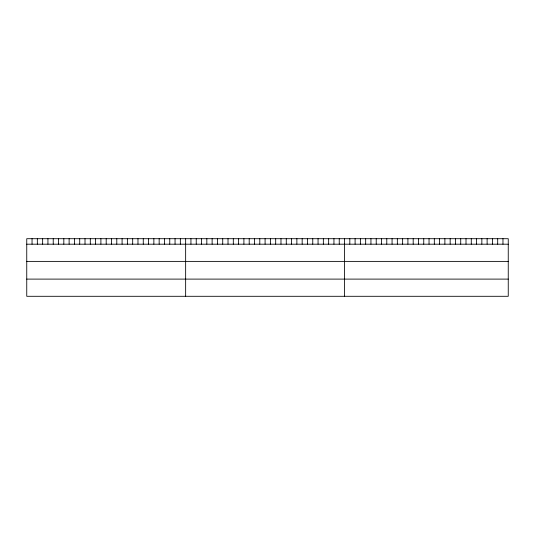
<?xml version="1.0" encoding="UTF-8"?>
<svg xmlns="http://www.w3.org/2000/svg" width="535" height="535" viewBox="0 0 535 535"><rect width="100%" height="100%" fill="white"/><g stroke="black" fill="none" stroke-linecap="round" stroke-linejoin="round"><path stroke-width="0.8" d="M508.25 244.194L508.25 296.296L26.75 296.296L26.75 238.704L508.25 238.704L508.25 244.194L26.75 244.194M26.75 261.388L508.25 261.388M26.75 279.103L508.25 279.103M502.967 238.704L502.967 244.194M497.69 238.704L497.69 244.194M492.407 238.704L492.407 244.194M487.124 238.704L487.124 244.194M481.848 238.704L481.848 244.194M476.565 238.704L476.565 244.194M471.281 238.704L471.281 244.194M466.005 238.704L466.005 244.194M460.722 238.704L460.722 244.194M455.439 238.704L455.439 244.194M450.162 238.704L450.162 244.194M444.879 238.704L444.879 244.194M439.596 238.704L439.596 244.194M434.32 238.704L434.32 244.194M429.037 238.704L429.037 244.194M423.753 238.704L423.753 244.194M418.47 238.704L418.47 244.194M413.194 238.704L413.194 244.194M407.911 238.704L407.911 244.194M402.628 238.704L402.628 244.194M397.351 238.704L397.351 244.194M392.068 238.704L392.068 244.194M386.785 238.704L386.785 244.194M381.508 238.704L381.508 244.194M376.225 238.704L376.225 244.194M370.942 238.704L370.942 244.194M365.666 238.704L365.666 244.194M360.383 238.704L360.383 244.194M355.1 238.704L355.1 244.194M349.823 238.704L349.823 244.194M344.54 238.704L344.54 296.296M339.243 238.704L339.243 244.194M333.947 238.704L333.947 244.194M328.65 238.704L328.65 244.194M323.354 238.704L323.354 244.194M318.058 238.704L318.058 244.194M312.761 238.704L312.761 244.194M307.464 238.704L307.464 244.194M302.168 238.704L302.168 244.194M296.871 238.704L296.871 244.194M291.575 238.704L291.575 244.194M286.278 238.704L286.278 244.194M280.982 238.704L280.982 244.194M275.685 238.704L275.685 244.194M270.389 238.704L270.389 244.194M265.092 238.704L265.092 244.194M259.796 238.704L259.796 244.194M254.499 238.704L254.499 244.194M249.203 238.704L249.203 244.194M243.906 238.704L243.906 244.194M238.61 238.704L238.61 244.194M233.313 238.704L233.313 244.194M228.017 238.704L228.017 244.194M222.72 238.704L222.72 244.194M217.424 238.704L217.424 244.194M212.127 238.704L212.127 244.194M206.831 238.704L206.831 244.194M201.535 238.704L201.535 244.194M196.238 238.704L196.238 244.194M190.941 238.704L190.941 244.194M185.645 238.704L185.645 296.296M180.349 238.704L180.349 244.194M175.052 238.704L175.052 244.194M169.755 238.704L169.755 244.194M164.459 238.704L164.459 244.194M159.162 238.704L159.162 244.194M153.866 238.704L153.866 244.194M148.569 238.704L148.569 244.194M143.273 238.704L143.273 244.194M137.976 238.704L137.976 244.194M132.68 238.704L132.68 244.194M127.383 238.704L127.383 244.194M122.087 238.704L122.087 244.194M116.79 238.704L116.79 244.194M111.494 238.704L111.494 244.194M106.198 238.704L106.198 244.194M100.901 238.704L100.901 244.194M95.605 238.704L95.605 244.194M90.308 238.704L90.308 244.194M85.011 238.704L85.011 244.194M79.715 238.704L79.715 244.194M74.418 238.704L74.418 244.194M69.122 238.704L69.122 244.194M63.825 238.704L63.825 244.194M58.529 238.704L58.529 244.194M53.232 238.704L53.232 244.194M47.936 238.704L47.936 244.194M42.639 238.704L42.639 244.194M37.343 238.704L37.343 244.194M32.047 238.704L32.047 244.194"/></g></svg>
